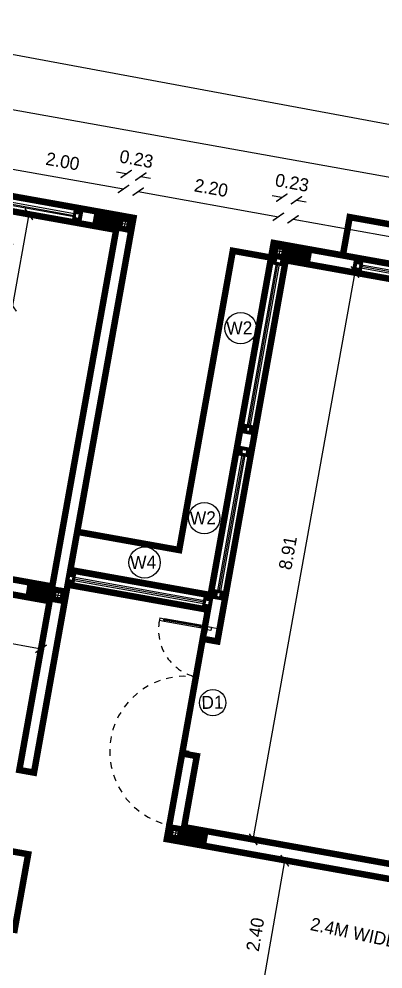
# Model space of a CAD drawing. Header units: metres. Extents: x 6101839 to 6102590, y -6659932 to -6659648.
# Drawn here: x 6102209.25 to 6102214.87, y -6659670.64 to -6659655.96 of the extents above; entities that cross this region are included whole.
import ezdxf

# ---------------------------------------------------------------- set-up
doc = ezdxf.new("R2010")
doc.units = ezdxf.units.M
doc.header["$LTSCALE"] = 500
doc.header["$MEASUREMENT"] = 0
doc.linetypes.add('DASHED2', pattern=[0.375, 0.25, -0.125])
doc.linetypes.add('HIDDEN', pattern=[0.375, 0.25, -0.125])
doc.layers.get('0').update_dxf_attribs({"linetype": 'CONTINUOUS'})
doc.layers.get('Defpoints').update_dxf_attribs({"linetype": 'CONTINUOUS'})
for name, color, linetype in [('above', 250, 'DASHED2'), ('BLK_1_FLR_1_BLT_UP_AREA', 26, 'CONTINUOUS'), ('BLK_1_FLR_1_CARPET_AREA', 25, 'CONTINUOUS'), ('BLK_1_FLR_1_CHAJJA', 6, 'CONTINUOUS'), ('BLK_1_LVL_1_BLDG_FOOT_PRINT', 1, 'CONTINUOUS'), ('COL', 2, 'CONTINUOUS'), ('DOORTEXT', 13, 'CONTINUOUS'), ('ED', 30, 'CONTINUOUS'), ('FURN1', 252, 'CONTINUOUS'), ('FURNITURE', 252, 'CONTINUOUS'), ('FURNITURES', 252, 'CONTINUOUS'), ('HATCH', 15, 'CONTINUOUS'), ('TEXT', 4, 'CONTINUOUS'), ('W-SCH', 205, 'CONTINUOUS'), ('wall', 125, 'CONTINUOUS'), ('wall1', 125, 'CONTINUOUS'), ('WIN', 252, 'CONTINUOUS'), ('WINDOWS', 252, 'CONTINUOUS')]:
    doc.layers.add(name, color=color, linetype=linetype)
doc.styles.add('RM', font='GOTHIC.TTF')
doc.styles.add('S2', font='GOTHIC.TTF')
doc.styles.add('USA TEXT', font='GOTHIC.TTF')
doc.dimstyles.new('1-100-ED', dxfattribs={"dimtxt": 0.2, "dimasz": 0.15, "dimexe": 0.18, "dimexo": 0.0625, "dimgap": 0.15, "dimtad": 1, "dimzin": 0, "dimdsep": 46, "dimtxsty": 'USA TEXT', "dimblk": 'ARCHTICK', "dimcen": 0.1, "dimse1": 1, "dimse2": 1, "dimclrd": 256, "dimclrt": 256, "dimadec": 0, "dimazin": 0, "dimtfac": 1, "dimtofl": 0, "dimtmove": 0, "dimatfit": 3, "dimldrblk": 'ARCHTICK', "dimfxl": 0.18, "dimtolj": 1, "dimtzin": 0, "dimarcsym": 0})

# ---------------------------------------------------------------- blocks, each defined once
blk = doc.blocks.new('NEWCOL')
at = {"layer": 'HATCH'}
h = blk.add_hatch(dxfattribs=at)
h.set_pattern_fill('ANSI31', color=256, scale=3, angle=270, style=0)
h.set_pattern_definition([(315, (-629970.926, -258732.088), (6.73519209, 6.73519209), [])])
h.paths.add_polyline_path([(0, 115), (-115, 115), (-115, 0), (-37.5, 0), (-37.5, 37.5), (0, 37.5)])
h.paths.add_polyline_path([(115, 115), (0, 115), (0, 37.5), (37.5, 37.5), (37.5, 0), (115, 0)])
h.paths.add_polyline_path([(115, 0), (37.5, 0), (37.5, -37.5), (0, -37.5), (0, -485), (115, -485)])
h.paths.add_polyline_path([(0, -37.5), (-37.5, -37.5), (-37.5, 0), (-115, 0), (-115, -485), (0, -485)])
at = {"layer": 'COL'}
for p, q in [((-115, 0), (115, 0)), ((0, -485), (0, 115))]:
    blk.add_line(p, q, dxfattribs=at)
for points in [[(-115, -485), (115, -485), (115, 115), (-115, 115)], [(-37.5, -37.5), (37.5, -37.5), (37.5, 37.5), (-37.5, 37.5)]]:
    blk.add_lwpolyline(points, close=True, dxfattribs=at)
blk = doc.blocks.new('_ArchTick')
at = {"color": 0, "linetype": 'ByBlock', "const_width": 0.15}
blk.add_lwpolyline([(-0.5, -0.5), (0.5, 0.5)], dxfattribs=at)
blk = doc.blocks.new('*D899')
at = {"layer": 'Defpoints', "color": 0, "transparency": 16777216}
for p in [(6102210.868, -6659658.587), (6102208.786, -6659658.867), (6102210.755, -6659659.219)]:
    blk.add_point(p, dxfattribs=at)
at = {"layer": 'ED', "lineweight": -2, "transparency": 16777216}
blk.add_line((6102208.9, -6659658.235), (6102210.868, -6659658.587), dxfattribs=at)
at = {"layer": 'ED', "lineweight": -2, "transparency": 16777216, "xscale": 0.15, "yscale": 0.15, "zscale": 0.15}
for p, rotation in [((6102208.9, -6659658.235), 169.8449604394148), ((6102210.868, -6659658.587), 349.8449604394148)]:
    blk.add_blockref('_ArchTick', p, dxfattribs=dict(at, rotation=rotation))
at = {"layer": 'ED', "transparency": 16777216, "insert": (6102209.929, -6659658.16), "char_height": 0.2, "attachment_point": 5, "rotation": 349.845, "style": 'USA TEXT'}
blk.add_mtext('\\A1;2.00', dxfattribs=at)
blk = doc.blocks.new('*D900')
at = {"layer": 'Defpoints', "color": 0, "transparency": 16777216}
for p in [(6102211.136, -6659658.395), (6102210.755, -6659659.219), (6102210.981, -6659659.26)]:
    blk.add_point(p, dxfattribs=at)
at = {"layer": 'ED', "lineweight": -2, "transparency": 16777216}
for p, q in [((6102210.91, -6659658.355), (6102210.762, -6659658.328)), ((6102211.136, -6659658.395), (6102211.284, -6659658.422))]:
    blk.add_line(p, q, dxfattribs=at)
at = {"layer": 'ED', "lineweight": -2, "transparency": 16777216, "xscale": 0.15, "yscale": 0.15, "zscale": 0.15}
for p, rotation in [((6102210.91, -6659658.355), 349.8449604394148), ((6102211.136, -6659658.395), 169.8449604394148)]:
    blk.add_blockref('_ArchTick', p, dxfattribs=dict(at, rotation=rotation))
at = {"layer": 'ED', "transparency": 16777216, "insert": (6102211.068, -6659658.124), "char_height": 0.2, "attachment_point": 5, "rotation": 349.845, "style": 'USA TEXT'}
blk.add_mtext('\\A1;0.23', dxfattribs=at)
blk = doc.blocks.new('*D901')
at = {"layer": 'Defpoints', "color": 0, "transparency": 16777216}
for p in [(6102213.26, -6659659.016), (6102210.981, -6659659.26), (6102213.147, -6659659.648)]:
    blk.add_point(p, dxfattribs=at)
at = {"layer": 'ED', "lineweight": -2, "transparency": 16777216}
blk.add_line((6102211.095, -6659658.628), (6102213.26, -6659659.016), dxfattribs=at)
at = {"layer": 'ED', "lineweight": -2, "transparency": 16777216, "xscale": 0.15, "yscale": 0.15, "zscale": 0.15}
for p, rotation in [((6102211.095, -6659658.628), 169.8449604394148), ((6102213.26, -6659659.016), 349.8449604394148)]:
    blk.add_blockref('_ArchTick', p, dxfattribs=dict(at, rotation=rotation))
at = {"layer": 'ED', "transparency": 16777216, "insert": (6102212.222, -6659658.571), "char_height": 0.2, "attachment_point": 5, "rotation": 349.845, "style": 'USA TEXT'}
blk.add_mtext('\\A1;2.20', dxfattribs=at)
blk = doc.blocks.new('*D902')
at = {"layer": 'Defpoints', "color": 0, "transparency": 16777216}
for p in [(6102213.539, -6659658.761), (6102213.147, -6659659.648), (6102213.373, -6659659.688)]:
    blk.add_point(p, dxfattribs=at)
at = {"layer": 'ED', "lineweight": -2, "transparency": 16777216}
for p, q in [((6102213.313, -6659658.721), (6102213.166, -6659658.694)), ((6102213.539, -6659658.761), (6102213.687, -6659658.788))]:
    blk.add_line(p, q, dxfattribs=at)
at = {"layer": 'ED', "lineweight": -2, "transparency": 16777216, "xscale": 0.15, "yscale": 0.15, "zscale": 0.15}
for p, rotation in [((6102213.313, -6659658.721), 349.8449604394148), ((6102213.539, -6659658.761), 169.8449604394148)]:
    blk.add_blockref('_ArchTick', p, dxfattribs=dict(at, rotation=rotation))
at = {"layer": 'ED', "transparency": 16777216, "insert": (6102213.471, -6659658.49), "char_height": 0.2, "attachment_point": 5, "rotation": 349.845, "style": 'USA TEXT'}
blk.add_mtext('\\A1;0.23', dxfattribs=at)
blk = doc.blocks.new('*D903')
at = {"layer": 'Defpoints', "color": 0, "transparency": 16777216}
for p in [(6102213.373, -6659659.688), (6102223.103, -6659660.779), (6102222.99, -6659661.411)]:
    blk.add_point(p, dxfattribs=at)
at = {"layer": 'ED', "lineweight": -2, "transparency": 16777216}
blk.add_line((6102213.486, -6659659.056), (6102223.103, -6659660.779), dxfattribs=at)
at = {"layer": 'ED', "lineweight": -2, "transparency": 16777216, "xscale": 0.15, "yscale": 0.15, "zscale": 0.15}
for p, rotation in [((6102213.486, -6659659.056), 169.8449604394148), ((6102223.103, -6659660.779), 349.8449604394148)]:
    blk.add_blockref('_ArchTick', p, dxfattribs=dict(at, rotation=rotation))
at = {"layer": 'ED', "transparency": 16777216, "insert": (6102218.34, -6659659.666), "char_height": 0.2, "attachment_point": 5, "rotation": 349.845, "style": 'USA TEXT'}
blk.add_mtext('\\A1;9.77', dxfattribs=at)
blk = doc.blocks.new('*D907')
at = {"layer": 'Defpoints', "color": 0, "transparency": 16777216}
for p in [(6102202.828, -6659656.459), (6102233.333, -6659661.691), (6102233.292, -6659661.918)]:
    blk.add_point(p, dxfattribs=at)
at = {"layer": 'ED', "lineweight": -2, "transparency": 16777216}
blk.add_line((6102202.868, -6659656.233), (6102233.333, -6659661.691), dxfattribs=at)
at = {"layer": 'ED', "lineweight": -2, "transparency": 16777216, "xscale": 0.15, "yscale": 0.15, "zscale": 0.15}
for p, rotation in [((6102202.868, -6659656.233), 169.8419538457314), ((6102233.333, -6659661.691), 349.8419538457314)]:
    blk.add_blockref('_ArchTick', p, dxfattribs=dict(at, rotation=rotation))
at = {"layer": 'ED', "transparency": 16777216, "insert": (6102218.145, -6659658.711), "char_height": 0.2, "attachment_point": 5, "rotation": 349.842, "style": 'USA TEXT'}
blk.add_mtext('\\A1;30.95', dxfattribs=at)
blk = doc.blocks.new('*D952')
at = {"layer": 'Defpoints', "color": 0, "transparency": 16777216}
for p in [(6102214.443, -6659659.871), (6102214.443, -6659659.871), (6102212.872, -6659668.64)]:
    blk.add_point(p, dxfattribs=at)
at = {"layer": 'ED', "lineweight": -2, "transparency": 16777216}
blk.add_line((6102212.872, -6659668.64), (6102214.443, -6659659.871), dxfattribs=at)
at = {"layer": 'ED', "lineweight": -2, "transparency": 16777216, "xscale": 0.15, "yscale": 0.15, "zscale": 0.15}
for p, rotation in [((6102214.443, -6659659.871), 79.84493438481367), ((6102212.872, -6659668.64), 259.8449343848137)]:
    blk.add_blockref('_ArchTick', p, dxfattribs=dict(at, rotation=rotation))
at = {"layer": 'ED', "transparency": 16777216, "insert": (6102213.406, -6659664.211), "char_height": 0.2, "attachment_point": 5, "rotation": 79.8449, "style": 'USA TEXT'}
blk.add_mtext('\\A1;8.91', dxfattribs=at)
blk = doc.blocks.new('*D963')
at = {"layer": 'Defpoints', "color": 0, "transparency": 16777216}
for p in [(6102203.255, -6659663.797), (6102209.727, -6659664.957), (6102209.595, -6659665.693)]:
    blk.add_point(p, dxfattribs=at)
at = {"layer": 'ED', "lineweight": -2, "transparency": 16777216}
blk.add_line((6102203.124, -6659664.533), (6102209.595, -6659665.693), dxfattribs=at)
at = {"layer": 'ED', "lineweight": -2, "transparency": 16777216, "xscale": 0.15, "yscale": 0.15, "zscale": 0.15}
for p, rotation in [((6102203.124, -6659664.533), 169.8398253002589), ((6102209.595, -6659665.693), 349.839825300259)]:
    blk.add_blockref('_ArchTick', p, dxfattribs=dict(at, rotation=rotation))
at = {"layer": 'ED', "transparency": 16777216, "insert": (6102206.404, -6659664.862), "char_height": 0.2, "attachment_point": 5, "rotation": 349.8398, "style": 'USA TEXT'}
blk.add_mtext('\\A1;6.57', dxfattribs=at)
blk = doc.blocks.new('*D964')
at = {"layer": 'Defpoints', "color": 0, "transparency": 16777216}
for p in [(6102208.673, -6659658.846), (6102208.42, -6659660.259), (6102209.154, -6659660.39)]:
    blk.add_point(p, dxfattribs=at)
at = {"layer": 'ED', "lineweight": -2, "transparency": 16777216}
blk.add_line((6102209.407, -6659658.978), (6102209.154, -6659660.39), dxfattribs=at)
at = {"layer": 'ED', "lineweight": -2, "transparency": 16777216, "xscale": 0.15, "yscale": 0.15, "zscale": 0.15}
for p, rotation in [((6102209.407, -6659658.978), 79.84493545980959), ((6102209.154, -6659660.39), 259.8449354598096)]:
    blk.add_blockref('_ArchTick', p, dxfattribs=dict(at, rotation=rotation))
at = {"layer": 'ED', "transparency": 16777216, "insert": (6102209.03, -6659659.639), "char_height": 0.2, "attachment_point": 5, "rotation": 79.8449, "style": 'USA TEXT'}
blk.add_mtext('\\A1;1.44', dxfattribs=at)
blk = doc.blocks.new('*D978')
at = {"layer": 'Defpoints', "color": 0, "transparency": 16777216}
for p in [(6102202.499, -6659658.208), (6102261.775, -6659666.295), (6102261.246, -6659669.137)]:
    blk.add_point(p, dxfattribs=at)
at = {"layer": 'ED', "lineweight": -2, "transparency": 16777216}
blk.add_line((6102203.028, -6659655.366), (6102261.775, -6659666.295), dxfattribs=at)
at = {"layer": 'ED', "lineweight": -2, "transparency": 16777216, "xscale": 0.15, "yscale": 0.15, "zscale": 0.15}
for p, rotation in [((6102203.028, -6659655.366), 169.4613717864277), ((6102261.775, -6659666.295), 349.4613717864278)]:
    blk.add_blockref('_ArchTick', p, dxfattribs=dict(at, rotation=rotation))
at = {"layer": 'ED', "transparency": 16777216, "insert": (6102232.448, -6659660.579), "char_height": 0.2, "attachment_point": 5, "rotation": 349.4614, "style": 'USA TEXT'}
blk.add_mtext('\\A1;59.76', dxfattribs=at)
blk = doc.blocks.new('*D979')
at = {"layer": 'Defpoints', "color": 0, "transparency": 16777216}
for p in [(6102213.11, -6659668.926), (6102213.359, -6659668.969), (6102212.7, -6659671.291)]:
    blk.add_point(p, dxfattribs=at)
at = {"layer": 'ED', "lineweight": -2, "transparency": 16777216}
blk.add_line((6102212.95, -6659671.334), (6102213.359, -6659668.969), dxfattribs=at)
at = {"layer": 'ED', "lineweight": -2, "transparency": 16777216, "xscale": 0.15, "yscale": 0.15, "zscale": 0.15}
for p, rotation in [((6102213.359, -6659668.969), 80.1672801441843), ((6102212.95, -6659671.334), 260.1672801441843)]:
    blk.add_blockref('_ArchTick', p, dxfattribs=dict(at, rotation=rotation))
at = {"layer": 'ED', "transparency": 16777216, "insert": (6102212.903, -6659670.108), "char_height": 0.2, "attachment_point": 5, "rotation": 80.1673, "style": 'USA TEXT'}
blk.add_mtext('\\A1;2.40', dxfattribs=at)
blk = doc.blocks.new('A$C62665808')
at = {"layer": 'FURNITURES', "color": 233}
for p, q in [((512, 100), (437, 100)), ((450, 62), (512, 62)), ((500, 78), (500, 84)), ((512, 84), (500, 84)), ((512, 78), (500, 78)), ((512, 84), (512, 100)), ((512, 62), (512, 78)), ((2288, 84), (2288, 100)), ((2288, 100), (2363, 100)), ((2288, 84), (2300, 84)), ((2288, 62), (2288, 78)), ((2288, 78), (2300, 78)), ((2350, 62), (2288, 62)), ((2300, 78), (2300, 84))]:
    blk.add_line(p, q, dxfattribs=at)
at = {"layer": 'FURNITURES', "color": 250}
for p, q in [((512, 100), (2288, 100)), ((512, 84), (2300, 84)), ((512, 78), (2300, 78)), ((512, 62), (2288, 62))]:
    blk.add_line(p, q, dxfattribs=at)
at = {"layer": 'FURNITURES', "color": 250, "linetype": 'HIDDEN', "ltscale": 0.5}
for centre, radius, start, end in [((437, 62), 1163, 359.9985, 178.1522), ((2350, 62), 750, 89.1025, 179.9987)]:
    blk.add_arc(centre, radius, start, end, dxfattribs=at)
at = {"layer": 'wall', "color": 7}
for p, q in [((2362, 812), (2362, 737)), ((2399, 812), (2362, 812)), ((2377, 737), (2362, 737)), ((2362, 737), (2363, 175)), ((2378, 175), (2377, 750)), ((2384, 750), (2377, 750)), ((2377, 737), (2377, 750)), ((2384, 175), (2384, 750)), ((2384, 737), (2384, 750)), ((2399, 737), (2384, 737)), ((2399, 812), (2399, 737)), ((2400, 175), (2399, 737)), ((2378, 175), (2363, 175)), ((2363, 175), (2363, 100)), ((2378, 175), (2378, 162)), ((2384, 162), (2378, 162)), ((2400, 175), (2384, 175)), ((2384, 175), (2384, 162)), ((2400, 100), (2400, 175)), ((-725, 137), (-650, 137)), ((-725, 137), (-725, 100)), ((-725, 100), (-650, 100)), ((363, 122), (-662, 122)), ((-662, 122), (-662, 116)), ((-650, 122), (-662, 122)), ((363, 116), (-662, 116)), ((-650, 116), (-662, 116)), ((-650, 137), (-650, 122)), ((363, 137), (-650, 137)), ((-650, 116), (-650, 100)), ((-650, 100), (363, 100)), ((437, 137), (363, 137)), ((363, 137), (363, 122)), ((363, 122), (375, 122)), ((363, 116), (363, 100)), ((363, 116), (375, 116)), ((363, 100), (437, 100)), ((375, 122), (375, 116)), ((437, 137), (437, 100)), ((437, 62), (437, 100)), ((437, 62), (450, 62)), ((2363, 62), (2350, 62)), ((2363, 62), (2363, 100)), ((2400, 100), (2363, 100))]:
    blk.add_line(p, q, dxfattribs=at)
for points in [[(437, 100), (400, 100), (400, 0), (450, 0), (450, 62)], [(2363, 100), (2400, 100), (2400, 0), (2350, 0), (2350, 62)]]:
    blk.add_lwpolyline(points, dxfattribs=at)

msp = doc.modelspace()

# ---------------------------------------------------------------- linework, layer by layer
at = {"layer": 'above', "linetype": 'ByBlock'}
for p, q in [((6102211.72792, -6659664.16704), (6102212.55624, -6659659.54197)), ((6102212.55624, -6659659.54197), (6102213.14676, -6659659.64774)), ((6102210.15259, -6659663.88497), (6102211.72792, -6659664.16704))]:
    msp.add_line(p, q, dxfattribs=at)
at = {"layer": 'above', "const_width": 0.1}
for points in [[(6102214.25532, -6659659.61266), (6102214.36111, -6659659.02206), (6102218.35752, -6659659.73789), (6102218.25173, -6659660.32839)], [(6102213.14669, -6659659.64773), (6102212.55624, -6659659.54198), (6102211.72792, -6659664.16704), (6102210.15301, -6659663.88494)]]:
    msp.add_lwpolyline(points, dxfattribs=at)
at = {"layer": 'BLK_1_FLR_1_BLT_UP_AREA', "color": 26, "linetype": 'Continuous', "const_width": 0.1}
msp.add_lwpolyline([(6102202.62073, -6659657.52859), (6102211.02201, -6659659.03341), (6102210.04756, -6659664.47571), (6102212.21256, -6659664.86453), (6102213.18731, -6659659.42133), (6102233.10056, -6659662.9881), (6102232.12535, -6659668.43026), (6102234.29112, -6659668.81819), (6102234.87921, -6659665.53502), (6102238.97405, -6659666.26849), (6102238.38619, -6659669.55169), (6102240.55172, -6659669.93958), (6102241.45579, -6659664.89105), (6102261.36883, -6659668.45788), (6102260.25494, -6659674.67662), (6102263.34431, -6659674.67662)], dxfattribs=at)
at = {"layer": 'BLK_1_FLR_1_CARPET_AREA', "color": 15, "const_width": 0.1}
for points in [[(6102202.80657, -6659657.79553), (6102210.75507, -6659659.21926), (6102209.76791, -6659664.7304), (6102208.98044, -6659664.58938), (6102208.9399, -6659664.81574), (6102207.75869, -6659664.60417), (6102207.79925, -6659664.37777), (6102201.81942, -6659663.30667)], [(6102211.80397, -6659668.44886), (6102217.70996, -6659669.50673), (6102218.06259, -6659667.53807), (6102217.83619, -6659667.49751), (6102217.87675, -6659667.27112), (6102221.8141, -6659667.97637), (6102222.9901, -6659661.41086), (6102213.373, -6659659.68878), (6102212.31765, -6659665.57947), (6102212.09125, -6659665.53892), (6102211.77417, -6659667.31077), (6102212.00056, -6659667.35133)]]:
    msp.add_lwpolyline(points, close=True, dxfattribs=at)
msp.add_lwpolyline([(6102217.24626, -6659672.09553), (6102211.11387, -6659670.9971), (6102210.48157, -6659674.52906), (6102208.31601, -6659674.14131), (6102208.83395, -6659671.24907), (6102208.60756, -6659671.20852), (6102208.14011, -6659673.81821), (6102201.66812, -6659672.65895), (6102202.09501, -6659670.27566), (6102206.65595, -6659671.09261), (6102206.6965, -6659670.86621), (6102200.65907, -6659669.78479), (6102201.31142, -6659666.14276), (6102207.34886, -6659667.22418), (6102207.38942, -6659666.99778), (6102202.82848, -6659666.18083), (6102203.25537, -6659663.79754), (6102209.72736, -6659664.95679), (6102209.25992, -6659667.56648), (6102209.48631, -6659667.60704), (6102210.00665, -6659664.70205), (6102212.17211, -6659665.08978), (6102211.53714, -6659668.63472), (6102217.66941, -6659669.73313)], dxfattribs=at)
at = {"layer": 'BLK_1_FLR_1_CHAJJA', "linetype": 'Continuous', "const_width": 0.1}
for points in [[(6102214.25533, -6659659.61263), (6102214.36111, -6659659.02207), (6102218.3575, -6659659.738), (6102218.25174, -6659660.3284)], [(6102210.15331, -6659663.88511), (6102211.72792, -6659664.16704), (6102212.55624, -6659659.54198), (6102213.14711, -6659659.64815), (6102212.21331, -6659664.863), (6102210.04684, -6659664.47558)]]:
    msp.add_lwpolyline(points, close=True, dxfattribs=at)
at = {"layer": 'BLK_1_LVL_1_BLDG_FOOT_PRINT', "ltscale": 400, "const_width": 0.1}
msp.add_lwpolyline([(6102229.53534, -6659682.89327), (6102209.62227, -6659679.32646), (6102210.44075, -6659674.7573), (6102208.27547, -6659674.36961), (6102208.27536, -6659674.36958), (6102207.45696, -6659678.93861), (6102198.36664, -6659677.31037), (6102199.2762, -6659672.23241), (6102201.44173, -6659672.62029), (6102201.86862, -6659670.237), (6102200.39212, -6659669.97253), (6102201.1257, -6659665.87772), (6102202.60212, -6659666.14194), (6102203.02898, -6659663.75888), (6102201.55248, -6659663.49441), (6102202.62073, -6659657.53048), (6102211.02201, -6659659.03531), (6102210.04756, -6659664.4776), (6102212.21256, -6659664.86643), (6102213.18731, -6659659.42322), (6102233.10056, -6659662.99)], dxfattribs=at)
at = {"layer": 'FURN1', "linetype": 'ByBlock'}
for p, q in [((6102218.02534, -6659660.28783), (6102214.48173, -6659659.65315)), ((6102214.44116, -6659659.87962), (6102217.98477, -6659660.5143))]:
    msp.add_line(p, q, dxfattribs=at)
at = {"layer": 'FURN1', "const_width": 0.1}
for points in [[(6102210.18773, -6659658.98357), (6102210.1385, -6659658.97475), (6102210.1297, -6659659.02391), (6102210.17892, -6659659.03277)], [(6102213.24213, -6659659.66545), (6102213.23331, -6659659.71467), (6102213.28253, -6659659.72348), (6102213.29134, -6659659.67426)], [(6102213.24223, -6659659.66483), (6102213.23342, -6659659.71405), (6102213.28264, -6659659.72286), (6102213.29145, -6659659.67365)], [(6102214.4647, -6659659.74821), (6102214.51391, -6659659.75703), (6102214.5051, -6659659.80624), (6102214.45588, -6659659.79743)], [(6102214.46531, -6659659.74832), (6102214.51453, -6659659.75714), (6102214.50571, -6659659.80635), (6102214.4565, -6659659.79754)], [(6102212.76626, -6659662.32294), (6102212.77508, -6659662.27372), (6102212.82429, -6659662.28253), (6102212.81548, -6659662.33175)], [(6102212.76638, -6659662.32232), (6102212.77519, -6659662.27311), (6102212.82441, -6659662.28192), (6102212.81559, -6659662.33114)], [(6102212.71362, -6659662.61689), (6102212.70481, -6659662.6661), (6102212.75403, -6659662.67492), (6102212.76284, -6659662.6257)], [(6102212.71373, -6659662.61627), (6102212.70492, -6659662.66549), (6102212.75414, -6659662.6743), (6102212.76295, -6659662.62508)], [(6102210.02973, -6659664.57112), (6102210.07895, -6659664.57994), (6102210.07014, -6659664.62915), (6102210.02092, -6659664.62034)], [(6102210.03035, -6659664.57124), (6102210.07956, -6659664.58005), (6102210.07075, -6659664.62927), (6102210.02153, -6659664.62045)], [(6102212.30829, -6659664.88064), (6102212.3171, -6659664.83143), (6102212.36632, -6659664.84024), (6102212.3575, -6659664.88946)], [(6102212.3084, -6659664.88003), (6102212.31721, -6659664.83081), (6102212.36643, -6659664.83962), (6102212.35762, -6659664.88884)], [(6102212.19491, -6659664.9588), (6102212.14569, -6659664.94999), (6102212.13688, -6659664.99921), (6102212.1861, -6659665.00802)], [(6102212.19553, -6659664.95891), (6102212.14631, -6659664.9501), (6102212.1375, -6659664.99932), (6102212.18671, -6659665.00813)]]:
    msp.add_lwpolyline(points, close=True, dxfattribs=at)
at = {"layer": 'FURNITURE', "linetype": 'ByBlock', "ltscale": 0.2}
for p, q in [((6102210.1297, -6659659.02395), (6102203.46088, -6659657.82944)), ((6102210.13854, -6659658.97476), (6102203.46972, -6659657.78024)), ((6102212.76638, -6659662.32232), (6102213.23342, -6659659.71405)), ((6102212.81559, -6659662.33114), (6102213.28253, -6659659.72348)), ((6102217.99887, -6659660.43201), (6102214.50571, -6659659.80636)), ((6102218.00769, -6659660.38279), (6102214.51391, -6659659.75703)), ((6102212.3084, -6659664.88003), (6102212.70492, -6659662.66549)), ((6102212.35762, -6659664.88884), (6102212.75403, -6659662.67492)), ((6102210.02153, -6659664.62045), (6102212.13688, -6659664.99921)), ((6102210.03035, -6659664.57124), (6102212.14631, -6659664.9501))]:
    msp.add_line(p, q, dxfattribs=at)
at = {"layer": 'FURNITURE', "color": 4, "linetype": 'ByBlock', "ltscale": 0.2}
for p, q in [((6102210.13296, -6659659.00582), (6102203.46529, -6659657.80484)), ((6102212.7998, -6659662.27751), (6102213.25804, -6659659.71846)), ((6102217.95407, -6659660.39859), (6102214.5095, -6659659.78164)), ((6102212.34182, -6659664.83522), (6102212.72953, -6659662.6699)), ((6102210.07516, -6659664.60466), (6102212.1419, -6659664.97471))]:
    msp.add_line(p, q, dxfattribs=at)
at = {"layer": 'W-SCH'}
for centre, radius in [((6102212.67783, -6659660.7385), 0.24242), ((6102212.11506, -6659663.67396), 0.24242), ((6102211.1932, -6659664.35996), 0.24242), ((6102212.24582, -6659666.52633), 0.20375)]:
    msp.add_circle(centre, radius, dxfattribs=at)
at = {"layer": 'wall1', "linetype": 'ByBlock'}
for p, q in [((6102210.16447, -6659659.11347), (6102210.20502, -6659658.88707)), ((6102210.20502, -6659658.88707), (6102211.02201, -6659659.03341)), ((6102211.02201, -6659659.03341), (6102209.48632, -6659667.60703)), ((6102210.75507, -6659659.21926), (6102209.76792, -6659664.73039)), ((6102210.16447, -6659659.11347), (6102210.75507, -6659659.21926)), ((6102213.18732, -6659659.42133), (6102214.48171, -6659659.65322)), ((6102213.14676, -6659659.64774), (6102213.37316, -6659659.68828)), ((6102214.48171, -6659659.65322), (6102214.44116, -6659659.87962)), ((6102213.37316, -6659659.68828), (6102214.44116, -6659659.87958)), ((6102212.61819, -6659662.59916), (6102212.67071, -6659662.30583)), ((6102212.67072, -6659662.30583), (6102212.89719, -6659662.34638)), ((6102212.89719, -6659662.34638), (6102212.84467, -6659662.63972)), ((6102212.61826, -6659662.59918), (6102212.84466, -6659662.63972)), ((6102208.98044, -6659664.58938), (6102209.76792, -6659664.73039)), ((6102208.93989, -6659664.81577), (6102209.72737, -6659664.95679)), ((6102212.12679, -6659665.3421), (6102212.21274, -6659664.86353)), ((6102212.21274, -6659664.86353), (6102212.43921, -6659664.90409)), ((6102212.35319, -6659665.38265), (6102212.43892, -6659664.90403)), ((6102209.72737, -6659664.95679), (6102209.25992, -6659667.56648)), ((6102212.12679, -6659665.3421), (6102212.35319, -6659665.38265)), ((6102211.53703, -6659668.6347), (6102211.77417, -6659667.31077)), ((6102212.00057, -6659667.35132), (6102211.77417, -6659667.31077)), ((6102211.80398, -6659668.44885), (6102212.00057, -6659667.35132)), ((6102209.25992, -6659667.56648), (6102209.48632, -6659667.60703)), ((6102217.70997, -6659669.50673), (6102211.80398, -6659668.44885)), ((6102217.66942, -6659669.73312), (6102211.53703, -6659668.6347))]:
    msp.add_line(p, q, dxfattribs=at)
at = {"layer": 'WIN', "const_width": 0.1}
msp.add_lwpolyline([(6102206.78076, -6659669.60534), (6102209.18736, -6659670.03641), (6102209.39656, -6659668.86849), (6102206.98995, -6659668.43742)], close=True, dxfattribs=at)
at = {"layer": 'WINDOWS', "linetype": 'ByBlock'}
for p, q in [((6102210.20502, -6659658.88707), (6102203.43773, -6659657.67493)), ((6102210.16447, -6659659.11347), (6102203.39717, -6659657.90132)), ((6102212.67072, -6659662.30583), (6102213.14669, -6659659.64773)), ((6102212.89712, -6659662.34637), (6102213.37309, -6659659.68827)), ((6102212.21274, -6659664.86353), (6102212.61819, -6659662.59916)), ((6102212.43914, -6659664.90407), (6102212.84459, -6659662.6397)), ((6102210.04684, -6659664.47558), (6102212.21264, -6659664.86337)), ((6102210.0063, -6659664.70198), (6102212.1721, -6659665.08977))]:
    msp.add_line(p, q, dxfattribs=at)

# ---------------------------------------------------------------- block references
at = {"layer": 'COL', "yscale": 0.001, "zscale": 0.001}
for p, xscale, rotation in [((6102210.88854, -6659659.12634), 0.001, 259.8449355174718), ((6102213.28024, -6659659.55481), 0.001, 79.84493551747185), ((6102209.86084, -6659664.86387), -0.001, 259.8449355174718), ((6102211.6705, -6659668.54178), -0.001, 79.84493551747188)]:
    msp.add_blockref('NEWCOL', p, dxfattribs=dict(at, xscale=xscale, rotation=rotation))
at = {"layer": 'wall1', "xscale": 0.001, "yscale": 0.001, "zscale": 0.001, "rotation": 79.76479164524272}
msp.add_blockref('A$C62665808', (6102211.80141, -6659667.72216), dxfattribs=at)

# ---------------------------------------------------------------- texts
at = {"layer": 'DOORTEXT', "color": 3, "style": 'RM'}
for s, p in [('W2', (6102212.45803, -6659660.83803)), ('W2', (6102211.89525, -6659663.77349)), ('W4', (6102210.9734, -6659664.45949)), ('D1', (6102212.07286, -6659666.6227))]:
    msp.add_text(s, height=0.2, rotation=0.815488, dxfattribs=at).set_placement(p)
at = {"layer": 'TEXT', "color": 7, "style": 'S2'}
msp.add_text('2.4M WIDE CORRIDOR', height=0.2, rotation=348.06554, dxfattribs=at).set_placement((6102213.73965, -6659670.03787))

# ---------------------------------------------------------------- dimensions: what is measured, and where the dimension line sits
at = {"layer": 'ED'}
for p1, p2, distance, picture, middle in [((6102202.49907, -6659658.20779), (6102261.24619, -6659669.1369), 2.89102, '*D978', (6102232.44804, -6659660.57937)), ((6102202.8276, -6659656.4591), (6102233.29228, -6659661.91754), 0.22969, '*D907', (6102218.14542, -6659658.7112)), ((6102208.6732, -6659658.84636), (6102208.42019, -6659660.25888), 0.7455, '*D964', (6102209.03008, -6659659.6392)), ((6102212.87198, -6659668.64015), (6102214.44272, -6659659.87089), 0, '*D952', (6102213.40631, -6659664.21056)), ((6102203.25548, -6659663.79696), (6102209.72737, -6659664.95679), -0.74809, '*D963', (6102206.40445, -6659664.8622)), ((6102212.70031, -6659671.29075), (6102213.11017, -6659668.92597), -0.25292, '*D979', (6102212.90316, -6659670.108))]:
    dim = msp.add_aligned_dim(p1=p1, p2=p2, distance=distance, dimstyle='1-100-ED', dxfattribs=at)
    dim.commit()
    dim.dimension.update_dxf_attribs({"geometry": picture, "text_midpoint": middle})
for base, p1, p2, picture, middle in [((6102210.86827, -6659658.58721), (6102208.7864, -6659658.86663), (6102210.75506, -6659659.21926), '*D899', (6102209.9289, -6659658.15987)), ((6102213.26039, -6659659.01569), (6102210.98146, -6659659.25981), (6102213.14711, -6659659.64815), '*D901', (6102212.2225, -6659658.57069)), ((6102223.10334, -6659660.77875), (6102213.37316, -6659659.68828), (6102222.99012, -6659661.41086), '*D903', (6102218.33983, -6659659.66642))]:
    dim = msp.add_linear_dim(base=base, p1=p1, p2=p2, angle=349.84496, dimstyle='1-100-ED', dxfattribs=at)
    dim.commit()
    dim.dimension.update_dxf_attribs({"geometry": picture, "text_midpoint": middle})
for base, p1, p2, picture, middle in [((6102211.13633, -6659658.39519), (6102210.75506, -6659659.21926), (6102210.98146, -6659659.25981), '*D900', (6102211.02313, -6659658.37491)), ((6102213.53921, -6659658.76125), (6102213.14711, -6659659.64815), (6102213.37316, -6659659.68828), '*D902', (6102213.42621, -6659658.74102))]:
    dim = msp.add_linear_dim(base=base, p1=p1, p2=p2, angle=349.84496, dimstyle='1-100-ED', dxfattribs=at)
    dim.commit()
    dim.dimension.update_dxf_attribs({"geometry": picture, "text_midpoint": middle, "dimtype": 160})

doc.saveas('drawing.dxf')
